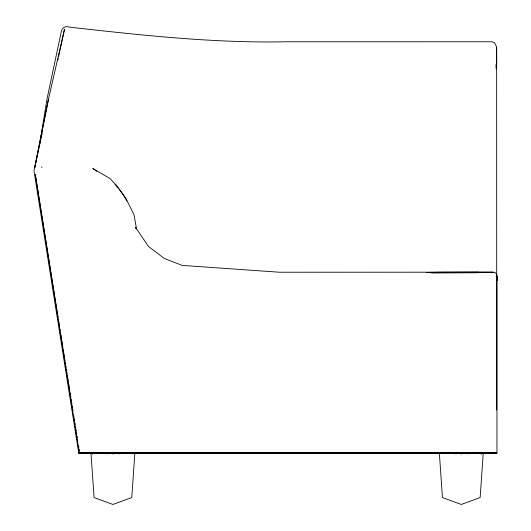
<?xml version="1.0" encoding="UTF-8"?>
<svg xmlns="http://www.w3.org/2000/svg" width="531" height="531" viewBox="0 0 531 531"><rect width="100%" height="100%" fill="white"/><g stroke="black" fill="none" stroke-linecap="round" stroke-linejoin="round"><path stroke-width="0.8" d="M493.067 452.989L89.693 453.56L496.95 452.983L496.989 275.848L496.505 274.023L495.164 272.682L493.339 272.191L279.452 272.23L182.113 265.387L164.271 258.444L148.454 246.45L135.578 227.354L135.963 228.961M496.75 410.005L496.638 47.186L495.257 43.907L494.149 42.546L491.998 41.763L287.112 41.776C214.046 43.31 141.452 35.219 68.997 27.101C66.023 25.554 62.379 27.619 61.49 30.705L46.881 99.569L39.805 143.562M496.219 68.127L496.239 63.979L496.219 68.957M134.854 453.268L131.761 497.574L112.924 504.45L94.087 497.574L90.987 453.268M483.237 453.268L480.137 497.574L461.3 504.45L442.462 497.574L439.363 453.268M48.421 99.257L33.991 170.916L78.734 452.989L79.763 453.268L79.338 452.93L35.298 174.493L58.118 317.558M42.241 132.777L34.774 167.537L48.932 97.12L64.483 29.305L58.576 56.79M57.879 60.023L58.231 58.41M460.968 453.998L461.3 453.268L461.3 453.998M429.526 272.735L431.132 272.317L478.71 272.191M79.338 452.93L82.67 452.405M94.737 453.726L98.447 453.268L107.879 453.753M443.113 453.726L446.823 453.268L456.255 453.753M493.339 272.191L436.409 272.317M496.664 452.989L80.062 452.405L314.458 452.684M426.559 272.695L431.132 272.317M117.968 453.753L127.394 453.268L131.111 453.726M466.344 453.753L475.769 453.268L479.486 453.726M439.734 453.335L134.482 453.335M477.893 453.275L484.524 453.56L89.693 453.56M101.315 452.989L78.674 452.989L484.524 453.56M475.132 452.989L496.95 452.983M197.306 453.208L176.65 453.208M89.693 453.268L97.16 453.282M82.332 452.989L101.361 453.036M98.992 453.215L78.734 452.989L78.634 449.671M495.317 452.81L496.458 452.983M96.821 171.354L92.786 168.48L109.817 178.436L116.329 185.239L126.079 198.767L133.985 214.763L136.56 229.047M114.981 184.284C119.375 189.255 124.108 194.977 126.796 201.103M113.249 453.998L112.924 453.268L112.924 453.998M41.77 166.78L41.903 167.577M58.377 319.197L59.684 327.368M59.943 329.008L60.202 330.64M60.468 332.273L62.943 347.805M63.202 349.444L63.461 351.077M63.727 352.71L64.51 357.615M64.769 359.255L65.028 360.888M65.286 362.52L65.552 364.16M65.811 365.793L66.07 367.425M66.335 369.065L66.594 370.698M66.853 372.331L67.112 373.97M67.377 375.603L68.287 381.324M68.552 382.964L69.853 391.135M70.112 392.774L70.377 394.407M70.636 396.04L70.895 397.679M71.154 399.312L71.419 400.945M71.678 402.584L71.937 404.217M72.203 405.85L72.462 407.489M72.72 409.122L72.979 410.755M73.763 415.66L74.028 417.3M74.287 418.932L74.546 420.565M74.937 423.021L75.196 424.654M75.462 426.287L75.721 427.926M75.979 429.559L76.245 431.192M76.504 432.831L76.763 434.464M77.022 436.097L77.287 437.736M77.546 439.369L77.805 441.002M78.588 445.907L78.847 447.547M79.112 449.18L79.371 450.812M496.777 278.583L497.009 280.209L496.989 275.848M496.472 61.656L496.571 62.432L496.472 61.251M496.631 275.569L496.505 274.023L496.565 275.523M496.757 277.116L497.009 280.209M496.638 47.186L496.697 63.435M101.454 452.684L101.454 453.268M481.77 453.268L481.717 453.998L481.77 453.268M464.087 272.682L431.132 272.808L478.71 272.682L464.087 272.682M92.507 453.998L92.454 453.268L92.5 453.998"/></g></svg>
